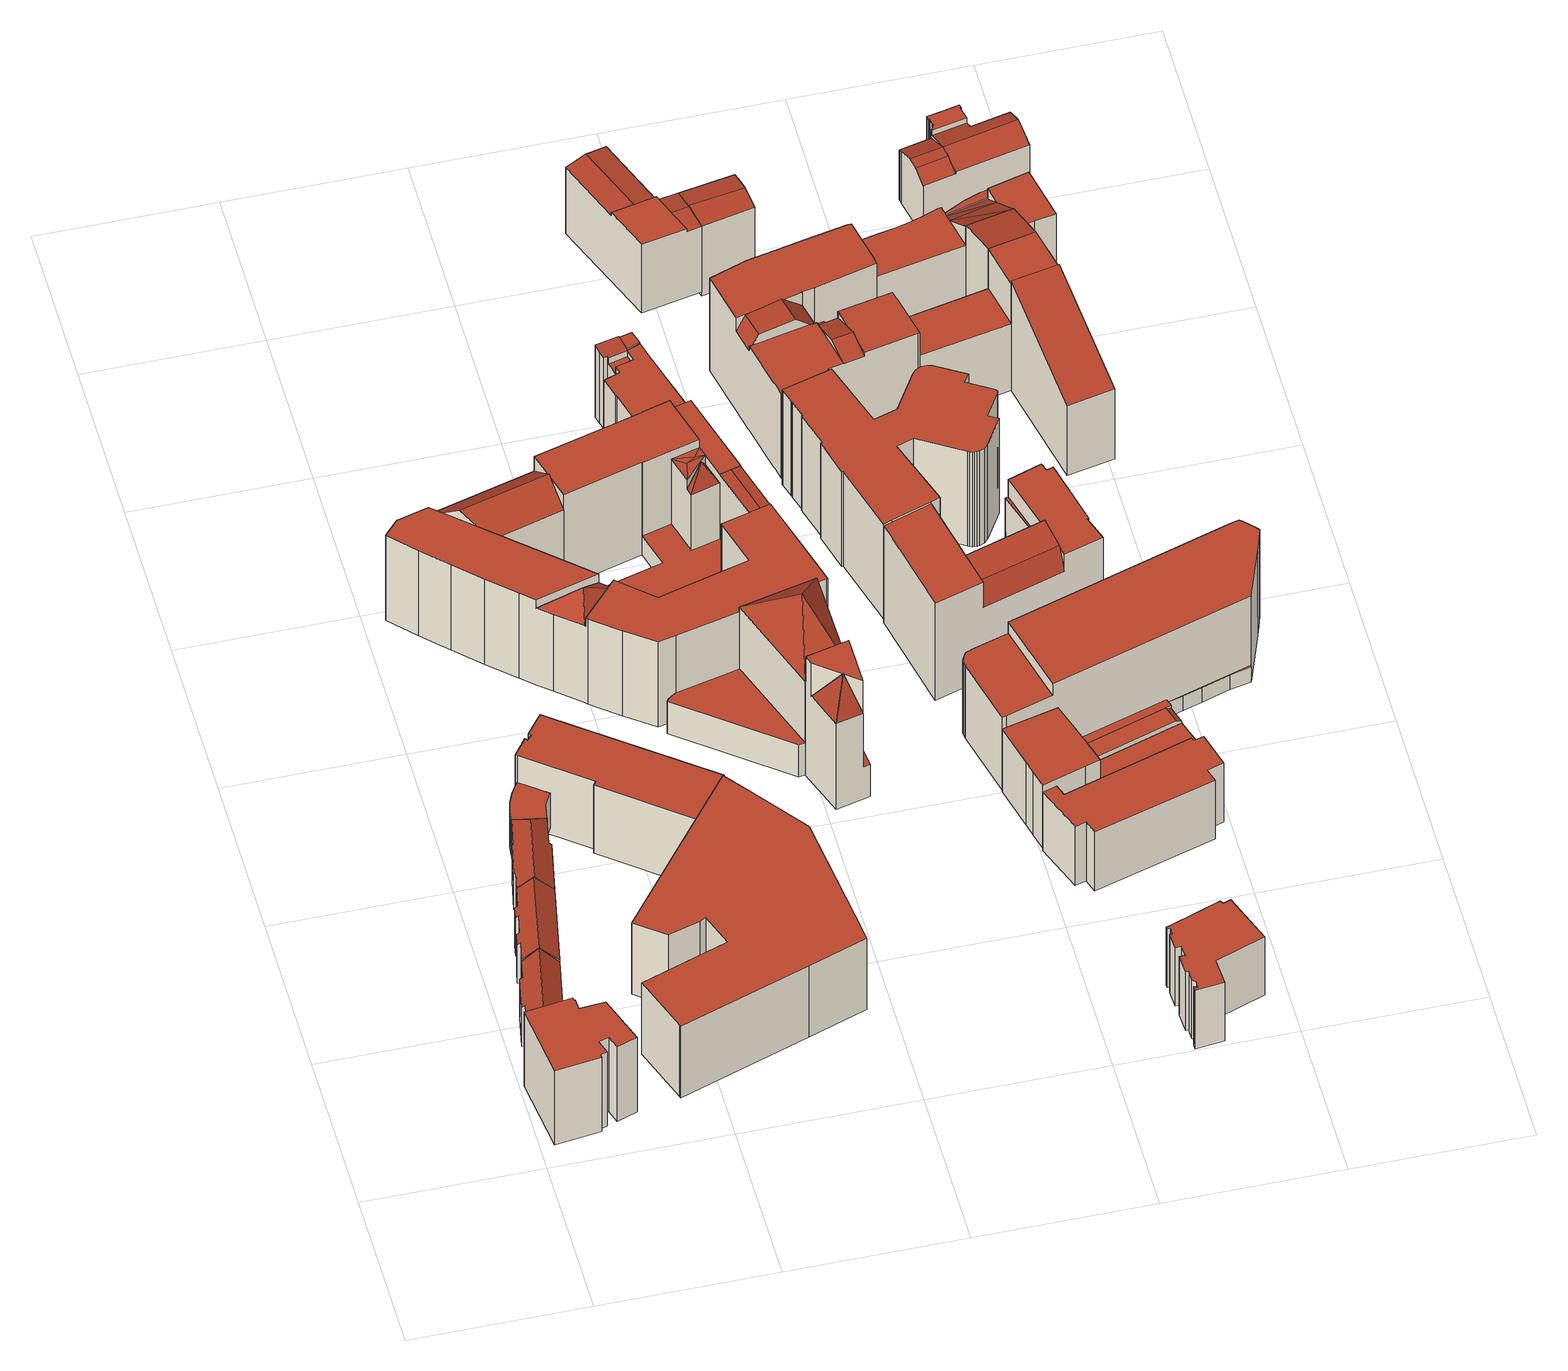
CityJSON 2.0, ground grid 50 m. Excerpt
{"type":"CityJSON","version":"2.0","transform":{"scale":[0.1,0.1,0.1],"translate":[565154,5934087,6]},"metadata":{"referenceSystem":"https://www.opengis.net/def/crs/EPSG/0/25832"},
"CityObjects":{
"building1":{"type":"Building","attributes":{"Gemeindeschluessel":"02100107","Geometrietyp2DReferenz":"3000","function":"31001_2010","roofType":"1000","measuredHeight":28,"storeysAboveGround":7},"address":[{"country":"Germany","locality":"Hamburg","thoroughfareNumber":"16","thoroughfareName":"Wexstraße","postcode":"20355"}],"geometry":[{"type":"Solid","lod":"2","boundaries":[[[[0,1,2,3,4,5,6,7,8,9,10,11,12,13,14,15]],[[16,17,18,19,20,21,22,23,24,25,26,27,28,29,30,31]],[[29,0,15,30]],[[28,1,0,29]],[[27,2,1,28]],[[26,3,2,27]],[[25,4,3,26]],[[24,5,4,25]],[[23,6,5,24]],[[22,7,6,23]],[[21,8,7,22]],[[20,9,8,21]],[[19,10,9,20]],[[18,11,10,19]],[[17,12,11,18]],[[16,13,12,17]],[[31,14,13,16]],[[30,15,14,31]]]],"semantics":{"surfaces":[{"type":"GroundSurface"},{"type":"RoofSurface"},{"type":"WallSurface"}],"values":[[0,1,2,2,2,2,2,2,2,2,2,2,2,2,2,2,2,2]]}}]},
"building2":{"type":"Building","attributes":{"Gemeindeschluessel":"02100107","Geometrietyp2DReferenz":"3000","function":"31001_1010","roofType":"3100","measuredHeight":19.77,"storeysAboveGround":4},"address":[{"country":"Germany","locality":"Hamburg","thoroughfareNumber":"8","thoroughfareName":"Kornträgergang","postcode":"20355"}],"geometry":[{"type":"Solid","lod":"2","boundaries":[[[[32,33,34,35,36,37,38,39]],[[40,41,42,32,39,43]],[[38,37,44,45]],[[37,36,46,44]],[[36,35,47,46]],[[35,34,48,47]],[[34,33,49,48]],[[42,41,50,51]],[[41,40,52,50]],[[40,43,53,52]],[[43,39,38,45,53]],[[33,32,42,51,49]],[[51,50,52,53,45,44,46,47,48,49]]]],"semantics":{"surfaces":[{"type":"RoofSurface"},{"type":"WallSurface"},{"type":"GroundSurface"}],"values":[[0,0,1,1,1,1,1,1,1,1,1,1,2]]}}]},
"building3":{"type":"Building","attributes":{"Gemeindeschluessel":"02100107","Geometrietyp2DReferenz":"3000","function":"31001_1010","roofType":"3100","measuredHeight":19.02,"storeysAboveGround":4},"address":[{"country":"Germany","locality":"Hamburg","thoroughfareNumber":"12","thoroughfareName":"Kornträgergang","postcode":"20355"}],"geometry":[{"type":"Solid","lod":"2","boundaries":[[[[54,55,56,57,58,59,60,61,62,63,64,32]],[[65,54,32,66]],[[64,63,67,68]],[[63,62,69,67]],[[62,61,70,69]],[[61,60,71,70]],[[60,59,72,71]],[[59,58,73,72]],[[58,57,74,73]],[[57,56,75,74]],[[56,55,76,75]],[[65,66,77,78]],[[66,32,64,68,77]],[[55,54,65,78,76]],[[78,77,68,67,69,70,71,72,73,74,75,76]]]],"semantics":{"surfaces":[{"type":"RoofSurface"},{"type":"WallSurface"},{"type":"GroundSurface"}],"values":[[0,0,1,1,1,1,1,1,1,1,1,1,1,1,2]]}}]},
"building4":{"type":"Building","attributes":{"Gemeindeschluessel":"02100107","Geometrietyp2DReferenz":"3000","function":"31001_1010","roofType":"3200","measuredHeight":18.4,"storeysAboveGround":4},"address":[{"country":"Germany","locality":"Hamburg","thoroughfareNumber":"18","thoroughfareName":"Kornträgergang","postcode":"20355"}],"geometry":[{"type":"Solid","lod":"2","boundaries":[[[[79,80,81,82,83,84,85,86]],[[87,88,89,79,86,90]],[[89,91,92,80,79]],[[85,84,93,94]],[[84,83,95,93]],[[83,82,96,95]],[[82,81,97,96]],[[88,87,98,99]],[[87,90,100,98]],[[92,91,101,102]],[[98,100,94,93,95,96,97,102,101,99]],[[101,91,89,88,99]],[[100,90,86,85,94]],[[97,81,80,92,102]]]],"semantics":{"surfaces":[{"type":"RoofSurface"},{"type":"WallSurface"},{"type":"GroundSurface"}],"values":[[0,0,0,1,1,1,1,1,1,1,2,1,1,1]]}}]},
"building5":{"type":"Building","attributes":{"Gemeindeschluessel":"02100107","Geometrietyp2DReferenz":"3000","function":"31001_2010","roofType":"1000","measuredHeight":13.11,"storeysAboveGround":3},"address":[{"country":"Germany","locality":"Hamburg","thoroughfareNumber":"20","thoroughfareName":"Kornträgergang","postcode":"20355"}],"geometry":[{"type":"Solid","lod":"2","boundaries":[[[[103,104,105,106,107,108,109,110,111,112,113]],[[114,115,116,117,118,119,120,121,122,123,124]],[[110,109,116,115]],[[109,108,117,116]],[[108,107,118,117]],[[107,106,119,118]],[[106,105,120,119]],[[105,104,121,120]],[[104,103,122,121]],[[103,113,123,122]],[[112,111,114,124]],[[111,110,115,114]],[[123,113,112,124]]]],"semantics":{"surfaces":[{"type":"RoofSurface"},{"type":"GroundSurface"},{"type":"WallSurface"}],"values":[[0,1,2,2,2,2,2,2,2,2,2,2,2]]}}]},
"building6":{"type":"Building","attributes":{"Gemeindeschluessel":"02100107","Geometrietyp2DReferenz":"3000","function":"31001_2010","roofType":"1000","measuredHeight":25.71,"storeysAboveGround":7},"address":[{"country":"Germany","locality":"Hamburg","thoroughfareNumber":"9","thoroughfareName":"Kaiser-Wilhelm-Straße","postcode":"20355"}],"geometry":[{"type":"Solid","lod":"2","boundaries":[[[[125,126,127,128]],[[126,129,130,127]],[[129,131,132,130]],[[131,133,134,132]],[[133,135,136,134]],[[135,137,138,136]],[[137,139,140,138]],[[139,141,142,140]],[[141,143,144,142]],[[143,145,146,144]],[[147,148,149,150]],[[151,125,128,152]],[[153,147,150,154]],[[148,151,152,149]],[[145,153,154,146]],[[154,150,149,152,128,127,130,132,134,136,138,140,142,144,146]],[[145,143,141,139,137,135,133,131,129,126,125,151,148,147,153]]]],"semantics":{"surfaces":[{"type":"WallSurface"},{"type":"GroundSurface"},{"type":"RoofSurface"}],"values":[[0,0,0,0,0,0,0,0,0,0,0,0,0,0,0,1,2]]}}]},
"building7":{"type":"Building","attributes":{"Gemeindeschluessel":"02100107","Geometrietyp2DReferenz":"3000","function":"31001_2010","roofType":"1000","measuredHeight":26.95,"storeysAboveGround":7},"address":[{"country":"Germany","locality":"Hamburg","thoroughfareNumber":"3","thoroughfareName":"Axel-Springer-Platz","postcode":"20355"}],"geometry":[{"type":"Solid","lod":"2","boundaries":[[[[155,156,157,158]],[[156,159,160,157]],[[161,162,163,164]],[[165,166,167,168]],[[166,169,170,167]],[[171,172,173,174]],[[175,176,177,178]],[[176,179,180,177]],[[168,163,162,165]],[[157,160,181,174,173,164,163,168,167,170,182,178,177,180,158]],[[176,175,183,169,166,165,162,161,172,171,184,159,156,155,179]],[[184,181,160,159]],[[155,158,180,179]],[[161,164,173,172]],[[175,178,182,183]],[[171,174,181,184]],[[183,182,170,169]]]],"semantics":{"surfaces":[{"type":"WallSurface"},{"type":"GroundSurface"},{"type":"RoofSurface"}],"values":[[0,0,0,0,0,0,0,0,0,1,2,0,0,0,0,0,0]]}}]},
"building8":{"type":"Building","attributes":{"Gemeindeschluessel":"02100108","Geometrietyp2DReferenz":"3000","function":"31001_1120","roofType":"1000","measuredHeight":36.28,"storeysAboveGround":8},"address":[{"country":"Germany","locality":"Hamburg","thoroughfareNumber":"3","thoroughfareName":"Fuhlentwiete","postcode":"20355"}],"geometry":[{"type":"Solid","lod":"2","boundaries":[[[[185,186,187,188,189,190]],[[191,192,193,194,186,185,195]],[[196,197,198,199]],[[200,196,199,201]],[[202,203,196,200,204]],[[205,197,196,203]],[[206,207,208]],[[208,207,209]],[[209,207,210]],[[209,210,211]],[[212,213,214]],[[214,213,215]],[[214,215,216]],[[208,209,211]],[[206,208,211]],[[212,214,216]],[[217,218,219,220,221]],[[222,223,224,218,217]],[[225,190,189]],[[226,227,198,197]],[[228,229,230,231]],[[192,191,232,233]],[[234,235,202,204]],[[236,194,193]],[[237,188,187]],[[238,239,240,241]],[[242,243,244,245]],[[243,246,247,244]],[[246,248,249,247]],[[250,251,252,253]],[[251,254,255,252]],[[254,256,257,255]],[[256,242,245,257]],[[258,259,206,260]],[[261,262,263,264]],[[211,210,213,212]],[[216,215,265,266]],[[267,224,223]],[[268,220,219]],[[269,270,271,272]],[[273,274,275,276]],[[277,278,279,280]],[[278,281,282,279]],[[254,251,250,283,284,285,262,261,286,287,281,278,277,288,289,290,291,248,246,243,242,256]],[[211,268,219,292,224,267,293,294,295,260,206]],[[296,239,238,297,298,299,300,301,302,303,304,305,270,269,306,307,308,309,310,311,312,313,314,315,235,234,316]],[[317,226,197,205,318,319,320,232,191,195,321]],[[322,323,324,325,326,327,328,271,270,305,304,303,302,301,300,299,298,329]],[[313,312,311,330,331,332,333,314]],[[293,267,223,222,307,306,269,272,334,335,336,337,338,339,263,262,285,295,294]],[[340,341,225,189,188,237,342,343,344,345,346,347,348,349,350,351,275,274]],[[319,318,352,353,354,355,266,265,356,357,358,359,360,361,362,233,232,320]],[[328,327,326,325,324,323,322,329,363,241,240,364,365,366,367,368,369,231,230,370,371,372,373,374,276,275,351,350,349,348,347,346,345,253,252,255,257,245,244,247,249,375,376,377,378,280,279,282,379,380,264,263,339,338,337,336,335,334,272,271],[381,382,383,384,385,386,333,332,331,330,387],[388,389,390,391,392,393,394]],[[395,396,397,398,229,228,227,226,317,321,195,399,190,225,341,340,274,273,400]],[[401,194,236,402,403,404,259,258,344,343,342,237,187]],[[368,201,199,198,227,228,231,369]],[[389,388,402,236,193]],[[233,362,361,391,390,389,193,192]],[[366,365,316,234,204,200,201,368,367]],[[314,333,386,385,384,383,205,203,202,235,315]],[[377,376,290,289,288,277,280,378]],[[286,261,264,380,379,282,281,287]],[[309,308,307,222,217,221,355,354,310]],[[381,387,354,353,352,382]],[[330,311,310,354,387]],[[360,359,393,392,391,361]],[[224,292,219,218]],[[221,220,268,211,212,216,266,355]],[[265,215,213,210,207,357,356]],[[258,260,295,285,284,283,344]],[[344,283,250,253,345]],[[291,290,376,375,249,248]],[[393,359,358,403,402,388,394]],[[357,207,206,259,404,403,358]],[[363,329,298,297,238,241]],[[382,352,318,205,383]],[[240,239,296,316,365,364]],[[195,185,190,399]],[[401,187,186,194]],[[230,229,398,397,371,370]],[[373,395,400,273,276,374]],[[371,397,396,395,373,372]]]],"semantics":{"surfaces":[{"type":"RoofSurface"},{"type":"WallSurface"},{"type":"GroundSurface"}],"values":[[0,0,0,0,0,0,0,0,0,0,0,0,0,0,0,0,0,0,1,1,1,1,1,1,1,1,1,1,1,1,1,1,1,1,1,1,1,1,1,1,1,1,1,0,0,0,1,1,1,1,1,0,2,0,0,1,1,1,1,1,1,1,1,1,1,1,1,1,1,1,1,1,1,1,1,1,1,1,1,1,1,1]]}}]},
"building9":{"type":"Building","attributes":{"Gemeindeschluessel":"02100108","Geometrietyp2DReferenz":"3000","function":"31001_2010","roofType":"4000","measuredHeight":50.1,"storeysAboveGround":14},"address":[{"country":"Germany","locality":"Hamburg","thoroughfareNumber":"1","thoroughfareName":"Axel-Springer-Platz","postcode":"20355"}],"geometry":[{"type":"Solid","lod":"2","boundaries":[[[[405,406,407,408,409,410]],[[411,412,413,414]],[[412,415,413]],[[416,412,411,417]],[[418,419,420,421]],[[422,423,424,425]],[[422,425,426]],[[415,412,416]],[[422,427,428]],[[429,423,422,428]],[[406,405,430,431]],[[405,410,432,430]],[[407,406,431,433]],[[414,413,409,408]],[[420,419,416,417]],[[418,421,424,423]],[[427,422,426]],[[434,435,436,437]],[[435,438,439,436]],[[438,440,441,439]],[[440,442,443,441]],[[442,444,445,443]],[[446,447,433,431,430,432,437,436,439,441,443,445,448]],[[446,426,425,424,421,420,417,411,447]],[[432,410,409,413,415,449,434,437]],[[415,416,419,418,423,429,450,449]],[[448,451,450,429,428,427,426,446]],[[448,445,444,451]],[[447,411,414,408,407,433]],[[444,442,440,438,435,434,449,450,451]]]],"semantics":{"surfaces":[{"type":"RoofSurface"},{"type":"WallSurface"},{"type":"GroundSurface"}],"values":[[0,0,0,0,0,0,0,0,0,0,1,1,1,1,1,1,1,1,1,1,1,1,2,1,1,1,1,1,1,0]]}}]},
"building10":{"type":"Building","attributes":{"Gemeindeschluessel":"02100108","Geometrietyp2DReferenz":"3000","function":"31001_2010","roofType":"1000","measuredHeight":27.23,"storeysAboveGround":8},"address":[{"country":"Germany","locality":"Hamburg","thoroughfareNumber":"7","thoroughfareName":"Fuhlentwiete","postcode":"20355"}],"geometry":[{"type":"Solid","lod":"2","boundaries":[[[[452,453,454,455,456,457,458,459,460]],[[461,462,463,464,465,457]],[[458,457,465]],[[455,454,466,467]],[[453,452,468,469]],[[452,460,470,468]],[[460,459,471,470]],[[472,473,474,475]],[[464,463,476,477]],[[463,462,478,476]],[[461,457,456]],[[479,480,481,482]],[[475,474,482,481,469,468,470,471,477,476,478,483]],[[454,453,469,481,480,466]],[[482,474,473,479]],[[483,456,455,467,472,475]],[[478,462,461,456,483]],[[471,459,458,465,464,477]],[[473,472,467,466,480,479]]]],"semantics":{"surfaces":[{"type":"RoofSurface"},{"type":"WallSurface"},{"type":"GroundSurface"}],"values":[[0,0,1,1,1,1,1,1,1,1,1,1,2,1,1,1,1,1,0]]}}]},
"building11":{"type":"Building","attributes":{"Gemeindeschluessel":"02100108","Geometrietyp2DReferenz":"3000","function":"31001_2010","roofType":"1000","measuredHeight":23.54,"storeysAboveGround":6},"address":[{"country":"Germany","locality":"Hamburg","thoroughfareNumber":"2","thoroughfareName":"Axel-Springer-Platz","postcode":"20355"}],"geometry":[{"type":"Solid","lod":"2","boundaries":[[[[484,485,486,487]],[[488,489,490,491]],[[489,492,493,490]],[[492,494,495,493]],[[496,497,498,499]],[[499,500,501,496]],[[492,489,488,497,496,501,485,484,502,494]],[[490,493,495,503,487,486,500,499,498,491]],[[495,494,502,503]],[[498,497,488,491]],[[486,485,501,500]],[[503,502,484,487]]]],"semantics":{"surfaces":[{"type":"WallSurface"},{"type":"RoofSurface"},{"type":"GroundSurface"}],"values":[[0,0,0,0,0,0,1,2,0,0,0,0]]}}]},
"building12":{"type":"Building","attributes":{"Gemeindeschluessel":"02100108","Geometrietyp2DReferenz":"3000","function":"31001_2010","roofType":"3100","measuredHeight":26.05,"storeysAboveGround":7},"address":[{"country":"Germany","locality":"Hamburg","thoroughfareNumber":"35","thoroughfareName":"ABC-Straße","postcode":"20355"}],"geometry":[{"type":"Solid","lod":"2","boundaries":[[[[504,505,506,507,508]],[[509,510,511,512,504,513,514,515,516,517]],[[518,519,520,521,522,517]],[[523,524,519,518,516]],[[513,504,508]],[[511,525,512]],[[509,517,522]],[[515,523,516]],[[521,520,526,527]],[[528,529,530,527,526,531,532]],[[529,528,507,506,533]],[[511,510,530,529,533,525]],[[516,518,517]],[[526,520,519,524,531]],[[531,524,523,515,514,532]],[[530,510,509,522,521,527]],[[532,514,513,508,507,528]],[[512,505,504]],[[533,506,505,512,525]]]],"semantics":{"surfaces":[{"type":"RoofSurface"},{"type":"WallSurface"},{"type":"GroundSurface"}],"values":[[0,0,0,0,1,1,1,1,1,2,1,1,1,1,1,1,1,1,0]]}}]},
"building13":{"type":"Building","attributes":{"Gemeindeschluessel":"02100108","Geometrietyp2DReferenz":"3000","function":"31001_2010","roofType":"1000","measuredHeight":21.99,"storeysAboveGround":7},"address":[{"country":"Germany","locality":"Hamburg","thoroughfareNumber":"12","thoroughfareName":"Stadthausbrücke","postcode":"20355"}],"geometry":[{"type":"Solid","lod":"2","boundaries":[[[[534,535,536,537]],[[538,539,540,541]],[[539,542,543,540]],[[542,544,545,543]],[[544,546,547,545]],[[546,548,549,547]],[[548,550,551,549]],[[550,552,553,551]],[[552,554,555,553]],[[554,556,557,555]],[[556,534,537,557]],[[558,559,560,561]],[[559,562,563,560]],[[562,564,565,563]],[[564,566,567,565]],[[566,568,569,567]],[[570,571,572,573]],[[571,574,575,572]],[[574,576,577,575]],[[566,564,562,559,558,578,576,574,571,570,535,534,556,554,552,550,548,546,544,542,539,538,568]],[[561,560,563,565,567,569,541,540,543,545,547,549,551,553,555,557,537,536,573,572,575,577,579]],[[569,568,538,541]],[[579,578,558,561]],[[577,576,578,579]],[[536,535,570,573]]]],"semantics":{"surfaces":[{"type":"WallSurface"},{"type":"RoofSurface"},{"type":"GroundSurface"}],"values":[[0,0,0,0,0,0,0,0,0,0,0,0,0,0,0,0,0,0,0,1,2,0,0,0,0]]}}]},
"building14":{"type":"Building","attributes":{"Gemeindeschluessel":"02100108","Geometrietyp2DReferenz":"3000","function":"31001_2010","roofType":"1000","measuredHeight":22.22,"storeysAboveGround":8},"address":[{"country":"Germany","locality":"Hamburg","thoroughfareNumber":"68","thoroughfareName":"Große Bleichen","postcode":"20355"}],"geometry":[{"type":"Solid","lod":"2","boundaries":[[[[580,581,582,583,584,585,586,587,588]],[[589,590,585,584]],[[591,592,593,594]],[[592,595,596,593]],[[583,582,597,598]],[[582,581,599,597]],[[581,580,600,599]],[[580,588,601,600]],[[590,602,586,585]],[[603,604,605,606]],[[588,587,607,601]],[[592,591,608,609,610,604,603,611,602,590,589,612,595]],[[613,614,594,593,596,615,598,597,599,600,601,607,616,606,605,617]],[[613,609,608,614]],[[617,610,609,613]],[[605,604,610,617]],[[616,611,603,606]],[[607,587,586,602,611,616]],[[614,608,591,594]],[[596,595,612,615]],[[615,612,589,584,583,598]]]],"semantics":{"surfaces":[{"type":"RoofSurface"},{"type":"WallSurface"},{"type":"GroundSurface"}],"values":[[0,1,1,1,1,1,1,1,1,1,1,0,2,1,1,1,1,1,1,1,1]]}}]},
"building15":{"type":"Building","attributes":{"Gemeindeschluessel":"02100108","Geometrietyp2DReferenz":"3000","function":"31001_2010","roofType":"1000","measuredHeight":35.73,"storeysAboveGround":9},"address":[{"country":"Germany","locality":"Hamburg","thoroughfareNumber":"12","thoroughfareName":"Fuhlentwiete","postcode":"20355"}],"geometry":[{"type":"Solid","lod":"2","boundaries":[[[[618,619,620,621,622,623,624,625,626,627,628,629,630,631,632,633,634,635,636,637,638,639,640,641,642,643,644,645,646,647,648,649,650,651,652,653,654,655,656,657,658,659,660,661]],[[662,663,664,665,666,667,668,669,670,671,672,673,674,675,676,677,678,679,680,681,682,683,684,685,686,687,688,689,690,691,692,693,694,695,696,697,698,699,700,701,702,703,704,705]],[[703,618,661,704]],[[702,619,618,703]],[[701,620,619,702]],[[700,621,620,701]],[[699,622,621,700]],[[698,623,622,699]],[[697,624,623,698]],[[696,625,624,697]],[[695,626,625,696]],[[694,627,626,695]],[[693,628,627,694]],[[692,629,628,693]],[[691,630,629,692]],[[690,631,630,691]],[[689,632,631,690]],[[688,633,632,689]],[[687,634,633,688]],[[686,635,634,687]],[[685,636,635,686]],[[684,637,636,685]],[[683,638,637,684]],[[682,639,638,683]],[[681,640,639,682]],[[680,641,640,681]],[[679,642,641,680]],[[678,643,642,679]],[[677,644,643,678]],[[676,645,644,677]],[[675,646,645,676]],[[674,647,646,675]],[[673,648,647,674]],[[672,649,648,673]],[[671,650,649,672]],[[670,651,650,671]],[[669,652,651,670]],[[668,653,652,669]],[[667,654,653,668]],[[666,655,654,667]],[[665,656,655,666]],[[664,657,656,665]],[[663,658,657,664]],[[662,659,658,663]],[[705,660,659,662]],[[704,661,660,705]]]],"semantics":{"surfaces":[{"type":"GroundSurface"},{"type":"RoofSurface"},{"type":"WallSurface"}],"values":[[0,1,2,2,2,2,2,2,2,2,2,2,2,2,2,2,2,2,2,2,2,2,2,2,2,2,2,2,2,2,2,2,2,2,2,2,2,2,2,2,2,2,2,2,2,2]]}}]},
"building16":{"type":"Building","attributes":{"Gemeindeschluessel":"02100108","Geometrietyp2DReferenz":"3000","function":"31001_2010","roofType":"1000","measuredHeight":35.59,"storeysAboveGround":9},"address":[{"country":"Germany","locality":"Hamburg","thoroughfareNumber":"21","thoroughfareName":"ABC-Straße","postcode":"20355"}],"geometry":[{"type":"Solid","lod":"2","boundaries":[[[[706,707,708,709,710,711]],[[712,713,714,709,708]],[[715,716,717,718,713,712]],[[719,720,721,722,723,724]],[[725,726,727,720,719,728]],[[729,727,730,731,732,733,734,735,736,737,721]],[[738,739,740,741]],[[739,742,743,740]],[[744,718,717]],[[745,707,706]],[[746,716,715]],[[746,724,723]],[[747,725,728]],[[748,749,750,751]],[[752,753,754,755]],[[753,756,757,754]],[[756,758,759,757]],[[758,760,761,759]],[[760,762,763,761]],[[762,764,765,763]],[[736,735,766,767]],[[734,733,768,769]],[[733,732,770,768]],[[732,731,771,770]],[[730,727,726]],[[737,722,721]],[[772,773,774,775]],[[773,776,777,774]],[[776,778,779,777]],[[778,780,781,779]],[[780,782,783,781]],[[784,785,786,752,755,787,788,789,743,742]],[[790,791,792,793,794,795,796,797,798]],[[799,800,801,802,803,783,782,804,805,806,745,706,711,710,807,738,741,808]],[[809,810,751,750,775,774,777,779,781,783,803,802,801,800,799,808,741,740,743,789,788,787,755,754,757,759,761,763,765,811,812,769,768,770,771],[792,791,790,798,813,814,815,816]],[[817,714,818,718,744,797,796,819,820,764,762,760,758,756,753,752,786,785,784,742,739,738,807]],[[717,716,746,814,813,798,797,744]],[[821,715,712,708,707,822]],[[723,722,737,815,814,746]],[[810,809,771,731,730,726,725,747,748,751]],[[823,766,735,734,769,812,811,765,764,820]],[[815,737,736,767,793,792,816]],[[728,719,724,824]],[[729,721,720,727]],[[825,823,820,819,796,795]],[[718,818,714,713]],[[775,750,749,772]],[[709,714,817,807,710]],[[793,767,766,823,825,795,794]],[[805,804,782,780,778,776,773,772,749,748,747,728,824,724,746,715,821,822,707,745,806]]]],"semantics":{"surfaces":[{"type":"RoofSurface"},{"type":"WallSurface"},{"type":"GroundSurface"}],"values":[[0,0,0,0,0,0,1,1,1,1,1,1,1,1,1,1,1,1,1,1,1,1,1,1,1,1,1,1,1,1,1,1,1,1,2,0,1,1,1,1,1,1,1,1,1,1,1,1,0,0]]}}]},
"building17":{"type":"Building","attributes":{"Gemeindeschluessel":"02100108","Geometrietyp2DReferenz":"3000","function":"31001_2010","roofType":"1000","measuredHeight":36.63,"storeysAboveGround":10},"address":[{"country":"Germany","locality":"Hamburg","thoroughfareNumber":"8","thoroughfareName":"Amelungstraße","postcode":"20355"}],"geometry":[{"type":"Solid","lod":"2","boundaries":[[[[826,827,828,829,830,831,832]],[[833,826,832,834]],[[835,836,833,834,837]],[[828,838,839,829]],[[840,841,842,843]],[[841,844,845,842]],[[846,847,848,849]],[[847,850,851,848]],[[852,853,854,855]],[[853,856,857,854]],[[858,836,835]],[[843,842,845,859,860,861,849,848,851,855,854,857,862]],[[837,834,832,831,863,864]],[[857,856,858,835,837,864,865,862]],[[826,833,836,827]],[[855,851,850,852]],[[838,828,827,866]],[[861,839,838,866,846,849]],[[860,830,829,839,861]],[[859,863,831,830,860]],[[843,862,865,840]],[[859,845,844,863]],[[827,836,858,856,853,852,850,847,846,866]],[[844,841,840,865,864,863]]]],"semantics":{"surfaces":[{"type":"RoofSurface"},{"type":"WallSurface"},{"type":"GroundSurface"}],"values":[[0,0,0,0,1,1,1,1,1,1,1,2,1,1,1,1,1,1,1,1,1,1,0,0]]}}]},
"building18":{"type":"Building","attributes":{"Gemeindeschluessel":"02100108","Geometrietyp2DReferenz":"3000","function":"31001_2010","roofType":"3100","measuredHeight":27.6,"storeysAboveGround":8},"address":[{"country":"Germany","locality":"Hamburg","thoroughfareNumber":"38","thoroughfareName":"ABC-Straße","postcode":"20354"}],"geometry":[{"type":"Solid","lod":"2","boundaries":[[[[867,521,868,869]],[[870,871,872,873]],[[871,874,875,872]],[[869,868,873,872,875,876,877]],[[878,876,875,874,879]],[[867,869,877,524,880]],[[877,876,878,524]],[[873,868,521,870]],[[878,879,880,524]],[[521,867,880,879,874,871,870]]]],"semantics":{"surfaces":[{"type":"WallSurface"},{"type":"GroundSurface"},{"type":"RoofSurface"}],"values":[[0,0,0,1,0,0,0,0,2,2]]}}]},
"building19":{"type":"Building","attributes":{"Gemeindeschluessel":"02100108","Geometrietyp2DReferenz":"3000","function":"31001_2020","roofType":"1000","measuredHeight":19.82},"address":[{"country":"Germany","locality":"Hamburg","thoroughfareName":"Fuhlentwiete","postcode":"20354"}],"geometry":[{"type":"Solid","lod":"2","boundaries":[[[[881,882,883,884]],[[885,886,887,888]],[[883,882,885,888]],[[882,881,886,885]],[[881,884,887,886]],[[884,883,888,887]]]],"semantics":{"surfaces":[{"type":"RoofSurface"},{"type":"GroundSurface"},{"type":"WallSurface"}],"values":[[0,1,2,2,2,2]]}}]},
"building20":{"type":"Building","attributes":{"Gemeindeschluessel":"02100108","Geometrietyp2DReferenz":"3000","function":"31001_2140","roofType":"1000","measuredHeight":5.49,"storeysAboveGround":1},"address":[{"country":"Germany","locality":"Hamburg","thoroughfareName":"Axel-Springer-Platz","postcode":"20354"}],"geometry":[{"type":"Solid","lod":"2","boundaries":[[[[889,890,891,500]],[[892,893,894,895]],[[893,896,897,894]],[[896,898,899,897]],[[900,901,902,903]],[[904,901,900,898,896,893,892,890,889,905]],[[906,500,891,895,894,897,899,903,902,907]],[[902,901,904,907]],[[907,904,905,906]],[[899,898,900,903]],[[906,905,889,500]],[[891,890,892,895]]]],"semantics":{"surfaces":[{"type":"WallSurface"},{"type":"RoofSurface"},{"type":"GroundSurface"}],"values":[[0,0,0,0,0,1,2,0,0,0,0,0]]}}]},
"building21":{"type":"Building","attributes":{"Gemeindeschluessel":"02100108","Geometrietyp2DReferenz":"3000","function":"31001_2010","roofType":"1000","measuredHeight":31.68,"storeysAboveGround":8},"address":[{"country":"Germany","locality":"Hamburg","thoroughfareNumber":"3","thoroughfareName":"Amelungstraße","postcode":"20355"}],"geometry":[{"type":"Solid","lod":"2","boundaries":[[[[908,909,910,911,912,913,914,915,916,917,918,919,920,921]],[[922,923,924,925,926,927,928,929,930]],[[931,932,933,934]],[[935,936,932,931]],[[937,938,936,935]],[[939,940,941]],[[942,943,944,945,946,947,948]],[[920,919,949,950]],[[919,918,951,949]],[[918,917,952,951]],[[917,916,953,952]],[[916,915,954,953]],[[915,914,955,954]],[[914,913,956,955]],[[909,908,957,958]],[[908,921,959,957]],[[921,920,950,959]],[[960,961,912,911]],[[924,923,945,944]],[[928,927,962,963]],[[926,925,939,941]],[[964,965,966,967]],[[965,968,969,966]],[[968,970,971,969]],[[970,972,973,971]],[[972,974,975,973]],[[974,976,977,975]],[[976,978,979,977]],[[978,980,981,979]],[[980,982,983,981]],[[982,984,985,983]],[[942,948,986,987]],[[947,946,988,989]],[[967,956,913,912,961,964]],[[986,989,988,990,991,992,963,962,958,957,959,950,949,951,952,953,954,955,956,967,966,969,971,973,975,977,979,981,983,985,987]],[[911,910,940,939,925,924,944,943,993,960]],[[962,927,926,941,940,910,909,958]],[[929,933,932,936,938,930]],[[991,937,935,931,934,992]],[[943,942,987,985,984,993]],[[986,948,947,989]],[[992,934,933,929,928,963]],[[990,922,930,938,937,991]],[[988,946,945,923,922,990]],[[984,982,980,978,976,974,972,970,968,965,964,961,960,993]]]],"semantics":{"surfaces":[{"type":"RoofSurface"},{"type":"WallSurface"},{"type":"GroundSurface"}],"values":[[0,0,0,0,0,0,0,1,1,1,1,1,1,1,1,1,1,1,1,1,1,1,1,1,1,1,1,1,1,1,1,1,1,1,2,1,1,1,1,1,1,1,1,1,0]]}}]},
"building22":{"type":"Building","attributes":{"name":"Klinik","Gemeindeschluessel":"02100108","Geometrietyp2DReferenz":"3000","function":"31001_2010","roofType":"2100","measuredHeight":41.38,"storeysAboveGround":11},"address":[{"country":"Germany","locality":"Hamburg","thoroughfareNumber":"19","thoroughfareName":"ABC-Straße","postcode":"20354"}],"geometry":[{"type":"Solid","lod":"2","boundaries":[[[[994,995,996,997,998,999,1000,1001,1002,1003,1004,1005,1006,1007]],[[1008,1009,1010,1011]],[[1012,1013,1014]],[[1014,1013,996]],[[1015,1016,1014,996,1017]],[[1018,1019,1017,996,1020]],[[1021,1022,1023,1024]],[[1025,1026,1027,1028,1029]],[[1030,1031,1032,1033]],[[1034,1014,1035,1036,1037,1038,1039]],[[1040,1041,1013]],[[1006,1005,1042,1043]],[[1005,1004,1044,1042]],[[1004,1003,1045,1044]],[[1003,1002,1046,1045]],[[1002,1001,1047,1046]],[[1001,1000,1048,1047]],[[1000,999,1049,1048]],[[1041,998,997,1013]],[[997,996,1013]],[[994,1007,1050,1051]],[[1007,1006,1043,1050]],[[1010,1009,1052,1053]],[[1054,1055,1013,1012]],[[1055,1056,1040,1013]],[[1016,1035,1014]],[[1020,996,995]],[[1023,1022,1017,1019]],[[1027,1026,1021,1024]],[[1029,1028,1008,1011]],[[1032,1031,1025,1029]],[[1030,1033,1057,1058]],[[1059,1060,1061,1062]],[[1060,1063,1064,1061]],[[1034,1039,1065,1054]],[[1038,1037,1066,1067]],[[1037,1036,1068,1066]],[[1034,1054,1012,1014]],[[1069,1070,1071,1072]],[[1070,1069,1056,1055,1054,1065,1063,1060,1059,1073]],[[999,998,1041,1040,1056,1069,1072,1049]],[[1015,1017,1022,1021,1026,1025,1031,1030,1058,1074]],[[1053,1052,1075,1076,1051,1050,1043,1042,1044,1045,1046,1047,1048,1049,1072,1071,1077,1062,1061,1064,1067,1066,1068,1074,1058,1057,1078]],[[1078,1029,1011,1010,1053]],[[1075,1027,1024,1023,1019,1018,1076]],[[1064,1063,1065,1039,1038,1067]],[[1077,1073,1059,1062]],[[1071,1070,1073,1077]],[[1057,1033,1032,1029,1078]],[[1068,1036,1035,1016,1015,1074]],[[1052,1009,1008,1028,1027,1075]],[[1076,1018,1020,995,994,1051]]]],"semantics":{"surfaces":[{"type":"RoofSurface"},{"type":"WallSurface"},{"type":"GroundSurface"}],"values":[[0,0,0,0,0,0,0,0,0,0,0,1,1,1,1,1,1,1,1,1,1,1,1,1,1,1,1,1,1,1,1,1,1,1,1,1,1,1,1,0,1,1,2,1,1,1,1,1,1,1,1,1]]}}]},
"building23":{"type":"Building","attributes":{"Gemeindeschluessel":"02100108","Geometrietyp2DReferenz":"3000","function":"31001_2050","roofType":"3100","measuredHeight":22.27,"storeysAboveGround":4},"address":[{"country":"Germany","locality":"Hamburg","thoroughfareNumber":"47","thoroughfareName":"ABC-Straße","postcode":"20354"}],"geometry":[{"type":"Solid","lod":"2","boundaries":[[[[1079,1080,1081,1082,1083,1084,1085,1086]],[[1080,1087,1088,1089,1081]],[[1090,1091,1088,1087,1092]],[[1093,1094,1095,1096,1097,1098,1099,1100,1101,1102,1103,1104,1105,1106,1107,1108]],[[1082,1109,1110,1083]],[[1085,1084,1111,1112]],[[1079,1086,1113,1114]],[[1086,1085,1112,1113]],[[1106,1105,1115,1116]],[[1105,1104,1117,1115]],[[1104,1103,1118,1117]],[[1103,1102,1119,1118]],[[1102,1101,1120,1119]],[[1101,1100,1121,1120]],[[1100,1099,1122,1121]],[[1099,1098,1123,1122]],[[1098,1097,1124,1123]],[[1097,1096,1125,1124]],[[1096,1095,1126,1125]],[[1095,1094,1127,1126]],[[1093,1108,1128,1129]],[[1130,1091,1090]],[[1131,1132,1133,1134]],[[1108,1107,1109,1082,1081,1089,1135,1128]],[[1114,1113,1112,1111,1136,1116,1115,1117,1118,1119,1120,1121,1122,1123,1124,1125,1126,1127,1137,1138,1134,1133,1139]],[[1139,1092,1087,1080,1079,1114]],[[1090,1092,1139,1133,1132,1130]],[[1138,1140,1141,1131,1134]],[[1138,1137,1142,1140]],[[1127,1094,1093,1129,1142,1137]],[[1136,1110,1109,1107,1106,1116]],[[1088,1091,1089]],[[1111,1084,1083,1110,1136]],[[1089,1091,1130,1132,1131,1141,1135]],[[1141,1140,1142,1129,1128,1135]]]],"semantics":{"surfaces":[{"type":"RoofSurface"},{"type":"WallSurface"},{"type":"GroundSurface"}],"values":[[0,0,0,0,0,1,1,1,1,1,1,1,1,1,1,1,1,1,1,1,1,1,1,1,2,1,1,1,1,1,1,1,1,0,0]]}}]}
},
"vertices":[
[206,82,38],[193,120,38],[165,111,38],[178,72,38],[158,66,38],[159,56,38],[30,40,38],[4,260,38],[14,261,38],[109,274,38],[137,278,38],[138,269,38],[141,269,38],[143,237,38],[216,243,38],[264,102,38],[143,237,318],[141,269,318],[138,269,318],[137,278,318],[109,274,318],[14,261,318],[4,260,318],[30,40,318],[159,56,318],[158,66,318],[178,72,318],[165,111,318],[193,120,318],[206,82,318],[264,102,318],[216,243,318],
[112,536,243],[68,544,197],[57,489,197],[49,491,188],[30,392,188],[39,390,197],[14,261,197],[60,267,243],[129,378,194],[135,376,188],[164,526,188],[109,274,194],[39,390,45],[14,261,45],[30,392,45],[49,491,45],[57,489,45],[68,544,45],[135,376,45],[164,526,45],[129,378,45],[109,274,45],
[159,782,243],[115,790,202],[103,730,202],[96,732,195],[89,697,195],[97,695,202],[86,639,202],[78,641,195],[71,604,195],[79,602,203],[68,544,203],[211,771,195],[164,526,195],[79,602,52],[68,544,52],[71,604,52],[78,641,52],[86,639,52],[97,695,52],[89,697,52],[96,732,52],[103,730,52],[115,790,52],[164,526,52],[211,771,52],
[199,979,244],[162,1034,196],[145,948,196],[142,948,193],[122,850,193],[127,849,197],[115,790,197],[161,781,244],[242,928,193],[235,929,199],[251,1014,199],[211,771,193],[253,1020,193],[163,1038,193],[127,849,60],[115,790,60],[122,850,60],[142,948,60],[145,948,60],[242,928,60],[235,929,60],[211,771,60],[253,1020,60],[163,1038,60],
[284,1111,185],[211,1168,185],[198,1151,185],[187,1132,185],[174,1102,185],[166,1071,185],[163,1043,185],[163,1038,185],[253,1020,185],[253,1024,185],[262,1070,185],[253,1020,54],[163,1038,54],[163,1043,54],[166,1071,54],[174,1102,54],[187,1132,54],[198,1151,54],[211,1168,54],[284,1111,54],[262,1070,54],[253,1024,54],
[206,1172,286],[244,1221,286],[244,1221,29],[206,1172,29],[250,1215,286],[250,1215,29],[263,1229,286],[263,1229,29],[256,1235,286],[256,1235,29],[295,1285,286],[295,1285,29],[302,1294,286],[302,1294,29],[711,973,286],[711,973,29],[708,969,286],[708,969,29],[706,967,286],[706,967,29],[703,963,286],[703,963,29],[376,1020,286],[385,1031,286],[385,1031,29],[376,1020,29],[211,1168,286],[211,1168,29],[605,839,286],[605,839,29],
[388,135,293],[386,140,293],[386,140,24],[388,135,24],[327,309,293],[327,309,24],[434,456,293],[353,520,293],[353,520,24],[434,456,24],[703,963,293],[707,966,293],[707,966,24],[703,963,24],[758,899,293],[758,899,24],[543,492,293],[525,482,293],[525,482,24],[543,492,24],[925,344,293],[927,322,293],[927,322,24],[925,344,24],[760,263,293],[760,263,24],[577,396,24],[878,739,24],[878,739,293],[577,396,293],
[248,1934,403],[502,2004,403],[500,2011,397],[481,2079,341],[180,1996,341],[211,1968,369],[317,1872,340],[522,1929,340],[522,1929,341],[503,1997,397],[286,1900,369],[494,1606,391],[549,1662,337],[371,1613,337],[371,1613,338],[477,1522,340],[408,1581,338],[581,1633,337],[580,1633,337],[479,1520,337],[580,1634,337],[908,2035,366],[828,2013,366],[889,2005,367],[863,1988,367],[850,1932,366],[916,2006,366],[916,2006,332],[850,1932,332],[890,1944,411],[856,1909,332],[937,1931,332],[1008,1788,367],[967,1939,367],[956,1936,366],[937,1931,364],[978,1780,364],[1037,1796,364],[996,1947,364],[978,1942,366],[180,1996,369],[549,1662,369],[371,1613,369],[333,1647,369],[260,1714,369],[260,1714,48],[333,1647,48],[317,1872,121],[522,1929,121],[479,1520,369],[581,1633,369],[522,1929,397],[481,2079,397],[640,1393,369],[561,1454,369],[561,1454,48],[640,1393,48],[735,2356,331],[778,2371,331],[778,2371,48],[735,2356,48],[781,2372,331],[781,2372,48],[775,2394,331],[775,2394,48],[783,2179,331],[753,2290,331],[753,2290,48],[783,2179,48],[751,2296,331],[751,2296,48],[735,2354,331],[735,2354,48],[867,2185,397],[908,2035,397],[867,2185,366],[891,2328,331],[922,2217,331],[922,2217,48],[891,2328,48],[856,1909,121],[937,1931,121],[996,1947,366],[937,1931,366],[1117,1505,369],[1114,1504,369],[1114,1504,48],[1117,1505,48],[50,1927,369],[90,1971,369],[90,1971,48],[50,1927,48],[818,2443,331],[855,2458,331],[855,2458,48],[818,2443,48],[857,2453,331],[857,2453,48],[788,2163,331],[867,2185,331],[926,2201,331],[865,2422,331],[864,2428,331],[824,2417,331],[826,2410,331],[826,2407,331],[808,2402,331],[967,1939,366],[967,2051,366],[965,2059,366],[926,2201,366],[502,1501,369],[668,1399,369],[690,1404,369],[805,1431,369],[809,1432,369],[893,1452,369],[932,1461,369],[976,1472,369],[1037,1486,369],[1058,1491,369],[1081,1637,369],[1037,1796,369],[1008,1788,369],[978,1780,369],[898,1758,369],[937,1616,369],[854,1594,369],[678,1546,369],[678,1545,369],[611,1605,369],[484,1516,369],[412,1787,369],[580,1634,121],[549,1662,121],[412,1787,121],[317,1872,369],[805,1431,48],[809,1432,48],[893,1452,48],[932,1461,48],[976,1472,48],[1037,1486,48],[1058,1491,48],[690,1404,48],[937,1616,48],[854,1594,48],[678,1546,48],[678,1545,48],[1081,1637,48],[1037,1796,48],[996,1947,48],[967,2051,48],[965,2059,48],[926,2201,48],[91,1972,369],[107,1976,369],[704,2140,397],[787,2162,397],[788,2163,397],[788,2163,48],[787,2162,48],[704,2140,48],[481,2079,48],[180,1996,48],[107,1976,48],[91,1972,48],[625,1684,121],[815,1736,121],[898,1758,121],[978,1780,121],[850,1932,121],[828,2013,121],[746,1990,121],[774,1886,121],[774,1885,121],[551,1824,121],[550,1825,121],[668,1399,48],[502,1501,48],[484,1516,48],[479,1520,48],[477,1522,48],[408,1581,48],[371,1613,48],[235,1738,48],[188,1784,48],[147,1826,48],[118,1855,48],[51,1926,48],[808,2402,48],[826,2407,48],[826,2410,48],[824,2417,48],[864,2428,48],[865,2422,48],[815,1736,48],[625,1684,48],[580,1634,48],[580,1633,48],[581,1633,48],[611,1605,48],[898,1758,48],[745,1991,48],[522,1929,48],[550,1825,48],[551,1824,48],[774,1885,48],[774,1886,48],[746,1990,48],[118,1855,369],[147,1826,369],[188,1784,369],[235,1738,369],[248,1934,369],[51,1926,369],[502,2004,397],[745,1991,397],[746,1990,397],[828,2013,397],
[665,1386,155],[660,1378,155],[952,1148,155],[970,1152,155],[868,1446,155],[690,1404,155],[970,1152,388],[1004,1319,535],[868,1446,387],[970,1152,387],[1087,1498,387],[1092,1180,387],[971,1151,387],[1094,1035,481],[1092,1180,481],[971,1151,481],[980,1126,481],[1046,1052,502],[1094,1035,355],[980,1126,355],[980,1125,357],[1018,1015,357],[1018,1015,358],[1094,1032,358],[1094,1032,355],[665,1386,34],[660,1378,34],[690,1404,34],[952,1148,34],[1114,1504,155],[1129,1427,155],[1129,1427,34],[1114,1504,34],[1137,1348,155],[1137,1348,34],[1138,1270,155],[1138,1270,34],[1133,1191,155],[1133,1191,34],[1099,1183,155],[1099,1183,34],[1018,1015,34],[970,1152,34],[1114,1037,34],[1087,1498,155],[1094,1032,155],[1114,1037,155],
[752,2430,333],[763,2432,333],[765,2427,332],[818,2440,332],[818,2443,332],[815,2457,335],[807,2488,340],[741,2473,340],[747,2448,336],[818,2443,335],[855,2458,335],[844,2498,335],[843,2497,335],[807,2488,335],[765,2427,310],[818,2440,310],[752,2430,68],[763,2432,68],[747,2448,68],[741,2473,68],[826,2407,310],[775,2394,310],[775,2394,68],[826,2407,68],[844,2498,68],[843,2497,68],[855,2458,68],[781,2372,310],[778,2371,310],[778,2371,68],[781,2372,68],[818,2443,68],
[1612,1034,245],[1612,1033,245],[1612,1033,9],[1612,1034,9],[1629,816,245],[1507,777,245],[1507,777,9],[1629,816,9],[1494,829,245],[1494,829,9],[1485,867,245],[1485,867,9],[1669,842,245],[1672,829,245],[1672,829,9],[1669,842,9],[1653,897,9],[1653,897,245],[1454,996,245],[1454,996,9],
[952,2942,323],[959,2943,324],[882,3145,324],[823,3122,313],[896,2930,313],[1023,2956,323],[1022,2955,323],[1022,2957,323],[966,2945,323],[896,2930,323],[945,2802,323],[1071,2828,323],[1050,2884,323],[1044,2900,323],[1047,2892,325],[1095,2902,325],[1094,2905,324],[1083,2967,311],[1023,2956,311],[1071,2828,311],[1113,2837,311],[1022,2957,313],[1094,2905,64],[1083,2967,64],[823,3122,64],[942,3168,64],[1022,2955,64],[1113,2837,64],[945,2802,64],[942,3168,313],
[1701,238,223],[1715,242,223],[1715,242,3],[1701,238,3],[1719,72,223],[1712,72,223],[1712,72,3],[1719,72,3],[1708,129,223],[1708,129,3],[1725,130,223],[1725,130,3],[1722,162,223],[1722,162,3],[1706,161,223],[1706,161,3],[1703,211,223],[1703,211,3],[1710,212,223],[1710,212,3],[1709,230,223],[1709,230,3],[1701,230,223],[1701,230,3],[1800,12,223],[1720,3,223],[1720,3,3],[1800,12,3],[1719,18,223],[1719,18,3],[1729,13,223],[1729,13,3],[1729,32,223],[1729,32,3],[1719,41,223],[1719,41,3],[1857,293,223],[1865,284,223],[1865,284,3],[1857,293,3],[1885,292,223],[1885,292,3],[1939,143,223],[1939,143,3],[1796,92,223],[1796,92,3],
[1732,847,62],[1679,831,62],[1672,829,62],[1629,816,62],[1546,790,62],[1558,755,62],[1924,869,62],[1913,903,62],[1764,856,62],[1546,790,222],[1558,755,222],[1590,647,222],[1558,637,222],[1558,637,0],[1590,647,0],[1558,638,222],[1558,638,0],[1672,829,0],[1629,816,0],[1679,831,0],[1732,847,0],[1764,856,0],[1924,869,222],[1956,866,222],[1984,763,222],[1984,763,0],[1956,866,0],[1913,903,0],[1602,607,222],[1948,709,222],[1936,748,222],[1927,859,222],[1507,777,222],[1948,709,0],[1602,607,0],[1507,777,0],[1927,859,0],[1936,748,0],
[1364,2007,26],[1431,2028,26],[1501,2141,26],[1512,2152,26],[1527,2159,26],[1543,2159,26],[1557,2154,26],[1639,2103,26],[1623,2078,26],[1693,2034,26],[1698,2027,26],[1696,2019,26],[1652,1949,26],[1678,1933,26],[1627,1852,26],[1616,1840,26],[1602,1834,26],[1595,1833,26],[1589,1833,26],[1583,1834,26],[1576,1836,26],[1571,1839,26],[1447,1917,26],[1398,1901,26],[1463,1699,26],[1437,1690,26],[1325,1652,26],[1300,1643,26],[1244,1849,26],[1240,1848,26],[1211,1959,26],[1215,1960,26],[1187,2063,26],[1190,2064,26],[1174,2115,26],[1176,2115,26],[1174,2122,26],[1162,2160,26],[1160,2165,26],[1162,2166,26],[1301,2205,26],[1301,2204,26],[1304,2196,26],[1315,2161,26],[1301,2204,383],[1301,2205,383],[1162,2166,383],[1160,2165,383],[1162,2160,383],[1174,2122,383],[1176,2115,383],[1174,2115,383],[1190,2064,383],[1187,2063,383],[1215,1960,383],[1211,1959,383],[1240,1848,383],[1244,1849,383],[1300,1643,383],[1325,1652,383],[1437,1690,383],[1463,1699,383],[1398,1901,383],[1447,1917,383],[1571,1839,383],[1576,1836,383],[1583,1834,383],[1589,1833,383],[1595,1833,383],[1602,1834,383],[1616,1840,383],[1627,1852,383],[1678,1933,383],[1652,1949,383],[1696,2019,383],[1698,2027,383],[1693,2034,383],[1623,2078,383],[1639,2103,383],[1557,2154,383],[1543,2159,383],[1527,2159,383],[1512,2152,383],[1501,2141,383],[1431,2028,383],[1364,2007,383],[1315,2161,383],[1304,2196,383],
[1119,2352,348],[1128,2353,364],[1145,2357,395],[1128,2433,395],[1103,2426,348],[1118,2356,348],[1249,2379,403],[1232,2458,403],[1158,2440,397],[1290,2387,364],[1307,2390,348],[1289,2473,348],[1238,2460,397],[1326,2302,388],[1385,2315,388],[1380,2340,378],[1367,2402,354],[1307,2390,354],[1313,2365,364],[1341,2234,362],[1399,2246,362],[1390,2289,378],[1339,2240,364],[1385,2315,378],[1399,2246,378],[1548,2277,378],[1553,2279,378],[1525,2411,378],[1524,2411,378],[1519,2434,378],[1367,2403,378],[1367,2402,378],[1071,2579,397],[1165,2612,397],[1165,2612,47],[1071,2579,47],[1176,2616,397],[1176,2616,47],[1289,2473,397],[1119,2352,364],[1307,2390,364],[1341,2234,364],[1297,2225,364],[1300,2210,364],[1300,2210,47],[1297,2225,47],[1461,2676,397],[1470,2675,397],[1470,2675,47],[1461,2676,47],[1473,2666,397],[1473,2666,47],[1473,2663,397],[1473,2663,47],[1480,2630,397],[1480,2630,47],[1498,2543,397],[1498,2543,47],[1497,2542,397],[1497,2542,47],[1519,2434,116],[1367,2403,116],[1525,2411,47],[1524,2411,47],[1553,2279,47],[1548,2277,47],[1301,2205,364],[1162,2166,364],[1162,2166,47],[1301,2205,47],[1161,2167,364],[1161,2167,47],[1160,2167,364],[1160,2167,47],[1159,2167,364],[1159,2167,47],[1158,2171,364],[1158,2171,47],[1256,2633,397],[1314,2645,397],[1316,2646,397],[1316,2646,47],[1314,2645,47],[1256,2633,47],[1323,2481,47],[1349,2486,47],[1350,2486,47],[1350,2486,116],[1349,2486,116],[1323,2481,116],[1323,2481,397],[1289,2474,397],[1289,2474,47],[1118,2356,47],[1119,2352,47],[1149,2210,47],[1151,2204,47],[1157,2175,47],[1157,2175,364],[1151,2204,364],[1149,2210,364],[1103,2426,397],[1103,2426,47],[1399,2246,47],[1341,2234,47],[1500,2525,47],[1519,2434,47],[1289,2473,47],[1307,2390,47],[1367,2402,47],[1367,2403,47],[1128,2433,397],[1232,2458,397],[1349,2487,397],[1500,2525,397],[1249,2379,364],[1145,2357,364],[1500,2525,116],[1326,2302,364],[1349,2487,116],
[1707,1564,376],[1704,1574,346],[1698,1596,281],[1697,1595,281],[1698,1595,282],[1472,1524,283],[1479,1493,376],[1727,1488,355],[1495,1416,355],[1734,1461,283],[1728,1484,346],[1501,1388,283],[1657,1752,281],[1649,1749,281],[1300,1643,378],[1325,1652,378],[1325,1652,12],[1300,1643,12],[1437,1690,378],[1437,1690,12],[1753,1785,346],[1761,1761,346],[1761,1761,12],[1753,1785,12],[1780,1767,346],[1780,1767,12],[1826,1570,346],[1821,1569,346],[1821,1569,12],[1826,1570,12],[1845,1495,346],[1845,1495,12],[1734,1461,346],[1472,1524,12],[1698,1595,12],[1649,1749,12],[1362,1345,12],[1472,1524,378],[1501,1388,378],[1362,1345,378],[1657,1752,346],
[1094,2905,325],[1083,2967,50],[1094,2905,50],[1240,2994,311],[1244,2974,316],[1244,2974,50],[1240,2994,50],[1249,2942,323],[1249,2942,50],[1262,2868,50],[1113,2837,50],[1262,2868,312],[1251,2929,326],[1095,2903,326],
[1367,2402,258],[1350,2486,258],[1289,2474,258],[1307,2390,258],[1350,2486,60],[1367,2402,60],[1307,2390,60],[1289,2474,60],
[1653,897,64],[1632,967,64],[1632,967,9],[1948,1069,64],[1949,1066,64],[1949,1066,9],[1948,1069,9],[1967,1008,64],[1967,1008,9],[1968,1002,64],[1968,1002,9],[1987,933,64],[1988,927,64],[1988,927,9],[1987,933,9],[1885,895,64],[1863,966,64],[1863,966,9],[1885,895,9],
[1405,1197,288],[1454,996,288],[1467,999,288],[1598,1040,288],[1540,1280,288],[1434,1247,288],[1434,1246,288],[1423,1243,288],[1418,1240,288],[1414,1235,288],[1406,1221,288],[1404,1215,288],[1404,1208,288],[1406,1198,288],[1926,1140,82],[1926,1141,82],[1926,1142,82],[1598,1040,82],[1600,1031,82],[1612,1034,82],[1612,1033,82],[1617,1017,82],[1932,1119,82],[1658,975,81],[1646,1027,81],[1617,1017,73],[1632,967,74],[1932,1063,81],[1916,1114,81],[1948,1069,70],[1932,1119,70],[1598,1040,70],[1467,999,70],[1600,1031,70],[2167,1211,70],[2169,1218,70],[1926,1142,70],[1926,1141,70],[1973,1155,70],[2026,1171,70],[2108,1198,70],[1404,1215,14],[1404,1208,14],[1406,1221,14],[1414,1235,14],[1418,1240,14],[1423,1243,14],[1434,1246,14],[1434,1247,14],[1405,1197,14],[1454,996,14],[1406,1198,14],[1598,1040,331],[1540,1280,331],[1612,1034,14],[1612,1033,14],[2173,1477,331],[2195,1484,331],[2195,1484,14],[2173,1477,14],[2203,1484,331],[2203,1484,14],[2210,1479,331],[2210,1479,14],[2242,1446,331],[2242,1446,14],[2241,1446,331],[2241,1446,14],[2246,1439,331],[2246,1439,14],[2245,1431,331],[2245,1431,14],[2237,1409,331],[2237,1409,14],[2238,1409,331],[2238,1409,14],[2223,1366,331],[2223,1366,14],[2108,1198,14],[2167,1211,14],[1973,1155,14],[2026,1171,14],[1926,1140,14],[1948,1069,14],[1632,967,14],[2169,1218,331],
[1498,2543,326],[1754,2596,326],[1734,2691,326],[1724,2741,326],[1715,2739,326],[1711,2737,326],[1667,2721,326],[1622,2707,326],[1596,2700,326],[1542,2689,326],[1481,2676,326],[1475,2671,326],[1473,2663,326],[1480,2630,326],[1781,2465,292],[1525,2411,292],[1553,2279,292],[1809,2331,292],[1856,2776,287],[1724,2741,287],[1867,2723,326],[1887,2624,399],[1888,2624,399],[1887,2623,399],[1754,2597,398],[1755,2595,399],[1754,2596,398],[1914,2493,442],[1887,2623,402],[1755,2595,402],[1782,2465,442],[1942,2358,443],[1914,2493,443],[1782,2465,443],[1781,2465,443],[1809,2331,443],[2009,2034,303],[1942,2358,454],[1809,2331,454],[1877,2006,303],[1856,2776,326],[1888,2624,326],[1946,2636,326],[1947,2636,326],[2006,2648,326],[1973,2807,326],[1723,2743,287],[1715,2739,287],[1475,2671,40],[1473,2663,40],[1481,2676,40],[1542,2689,40],[1596,2700,40],[1622,2707,40],[1667,2721,40],[1711,2737,40],[1480,2630,40],[1498,2543,40],[1525,2411,40],[1553,2279,40],[1856,2776,291],[1724,2741,291],[1723,2743,291],[1877,2006,40],[2009,2034,40],[1931,2813,291],[1973,2810,291],[1973,2810,40],[1931,2813,40],[1973,2809,291],[1973,2809,40],[1973,2807,291],[1947,2636,40],[2006,2648,40],[1946,2636,40],[1798,2783,291],[1843,2800,291],[1843,2800,40],[1798,2783,40],[1890,2810,291],[1887,2624,40],[1782,2465,40],[1754,2597,40],[1890,2810,40],[1809,2331,40],
[1692,3038,235],[1703,2986,259],[1794,3006,259],[1781,3072,228],[1780,3072,228],[1780,3071,229],[1690,3051,229],[1691,3045,232],[1710,2955,256],[1801,2975,256],[1799,2984,257],[1810,2933,229],[1803,2965,249],[1719,2913,229],[1880,3094,256],[1872,3130,256],[1871,3130,256],[1872,3131,256],[1874,3131,256],[1872,3142,256],[1826,3132,256],[1781,3123,256],[1784,3112,256],[1786,3113,256],[1787,3112,256],[1786,3112,256],[1789,3097,256],[1791,3090,256],[1780,3074,256],[1781,3072,256],[1780,3074,228],[1780,3073,228],[1780,3071,41],[1690,3051,41],[1691,3045,41],[1692,3038,41],[1789,3097,41],[1791,3090,41],[1786,3112,41],[1787,3112,41],[1786,3113,41],[1784,3112,41],[1781,3123,41],[1826,3132,41],[1872,3142,41],[1874,3131,41],[1872,3131,41],[1871,3130,41],[1872,3130,41],[1781,3072,237],[1880,3094,237],[1810,2933,237],[2008,3037,259],[2018,2979,237],[2018,2979,41],[2008,3037,41],[1795,3002,264],[1780,3073,41],[1885,3071,41],[1995,3096,41],[1719,2913,41],[1995,3096,246],[2005,3049,264],[1885,3071,246]
]}
